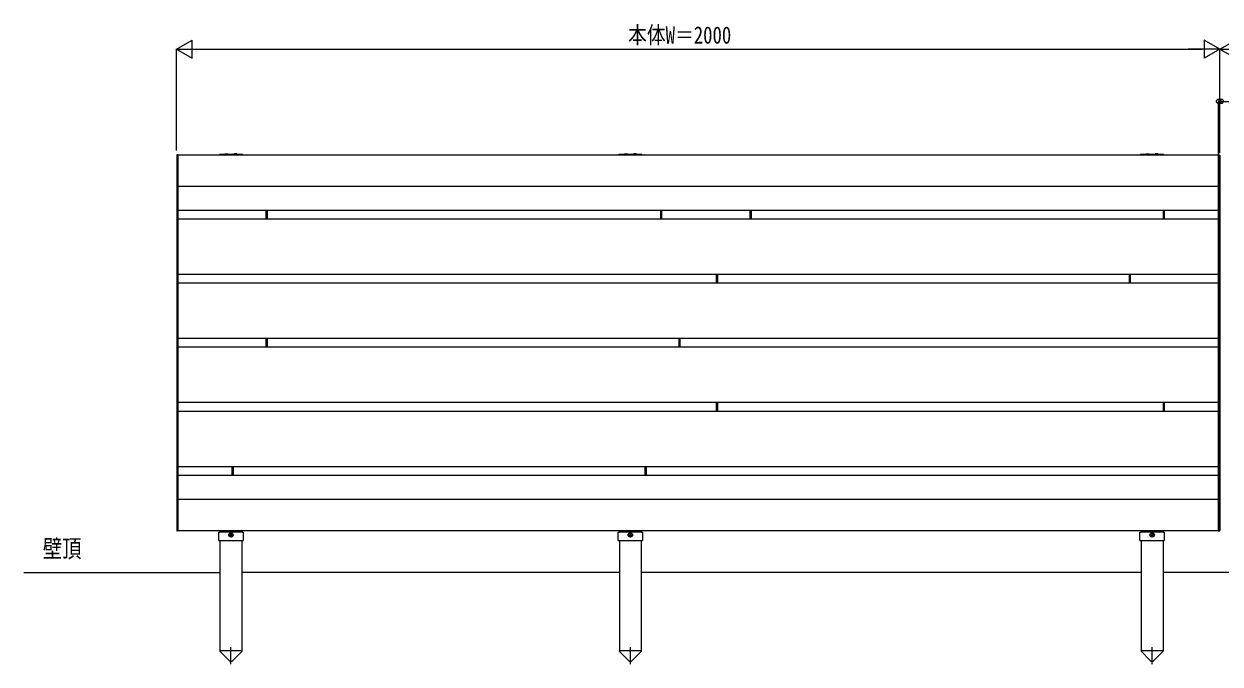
# Model space of a CAD drawing. Units: millimetres, scale not verified. Extents: x -4205 to 4205, y -2970 to 2970.
# Drawn here: x -1803 to 489, y -190 to 1037 of the extents above; entities that cross this region are included whole.
import ezdxf
from ezdxf.enums import TextEntityAlignment as Align

# ---------------------------------------------------------------- set-up
doc = ezdxf.new("R2010")
doc.units = ezdxf.units.MM
doc.header["$LTSCALE"] = 16
for name, color, linetype in [('0-1_USER1', 3, 'Continuous'), ('0-3_YKK_A1', 4, 'Continuous'), ('0-4_YKK_D', 6, 'Continuous')]:
    doc.layers.add(name, color=color, linetype=linetype)
doc.styles.add('ＭＳ ゴシック', font='')
doc.styles.get('ＭＳ ゴシック').set_extended_font_data('MS Gothic')

msp = doc.modelspace()

# ---------------------------------------------------------------- linework, layer by layer
at = {"layer": '0-3_YKK_A1'}
for p, q in [((-1510.59, 785.15), (-1510.59, 680.27)), ((486.41, 785.71), (-1508.59, 785.71)), ((-1508.59, 785.71), (-1508.59, 65.71)), ((-1385.59, 786.91), (-1427.59, 786.91)), ((-1417.59, 787.91), (-1413.09, 787.91)), ((-1416.59, 786.71), (-1414.09, 786.71)), ((-1395.59, 787.91), (-1400.09, 787.91)), ((-1399.09, 786.71), (-1396.59, 786.71)), ((-620.09, 786.91), (-662.09, 786.91)), ((-652.09, 787.91), (-647.59, 787.91)), ((-651.09, 786.71), (-648.59, 786.71)), ((-630.09, 787.91), (-634.59, 787.91)), ((-633.59, 786.71), (-631.09, 786.71)), ((379.91, 786.91), (337.91, 786.91)), ((347.91, 787.91), (352.41, 787.91)), ((348.91, 786.71), (351.41, 786.71)), ((369.91, 787.91), (365.41, 787.91)), ((366.41, 786.71), (368.91, 786.71)), ((486.41, 785.71), (486.41, 65.71)), ((488.41, 785.15), (488.41, 680.27)), ((486.41, 725.71), (-1508.59, 725.71)), ((-1510.59, 680.27), (-1510.59, 662.35)), ((-1508.59, 679.21), (-1509.65, 679.27)), ((486.41, 679.71), (-1508.59, 679.71)), ((-1508.59, 663.41), (-1508.59, 679.21)), ((-1339.09, 662.91), (-1339.09, 679.71)), ((-1339.09, 679.71), (-1339.09, 662.91)), ((-1339.09, 679.71), (-1339.09, 662.91)), ((-1337.09, 679.71), (-1337.09, 662.91)), ((-583.09, 679.71), (-583.09, 662.91)), ((-581.09, 662.91), (-581.09, 679.71)), ((-581.09, 679.71), (-581.09, 662.91)), ((-581.09, 679.71), (-581.09, 662.91)), ((-411.59, 662.91), (-411.59, 679.71)), ((-411.59, 679.71), (-411.59, 662.91)), ((-411.59, 679.71), (-411.59, 662.91)), ((-409.59, 679.71), (-409.59, 662.91)), ((379.91, 679.71), (379.91, 662.91)), ((381.91, 662.91), (381.91, 679.71)), ((381.91, 679.71), (381.91, 662.91)), ((381.91, 679.71), (381.91, 662.91)), ((486.41, 679.21), (487.47, 679.27)), ((486.41, 663.41), (486.41, 679.21)), ((488.41, 680.27), (488.41, 662.35)), ((-1510.59, 662.35), (-1510.59, 557.47)), ((486.41, 662.91), (-1508.59, 662.91)), ((488.41, 662.35), (488.41, 557.47)), ((-1510.59, 557.47), (-1510.59, 539.55)), ((-1508.59, 556.41), (-1509.65, 556.47)), ((486.41, 556.91), (-1508.59, 556.91)), ((-1508.59, 540.61), (-1508.59, 556.41)), ((-476.09, 540.11), (-476.09, 556.91)), ((-476.09, 556.91), (-476.09, 540.11)), ((-476.09, 556.91), (-476.09, 540.11)), ((-474.09, 556.91), (-474.09, 540.11)), ((314.91, 556.91), (314.91, 540.11)), ((316.91, 540.11), (316.91, 556.91)), ((316.91, 556.91), (316.91, 540.11)), ((316.91, 556.91), (316.91, 540.11)), ((486.41, 556.41), (487.47, 556.47)), ((486.41, 540.61), (486.41, 556.41)), ((488.41, 557.47), (488.41, 539.55)), ((-1510.59, 539.55), (-1510.59, 434.67)), ((486.41, 540.11), (-1508.59, 540.11)), ((488.41, 539.55), (488.41, 434.67)), ((-1510.59, 434.67), (-1510.59, 416.75)), ((-1510.59, 416.75), (-1510.59, 311.87)), ((-1508.59, 433.61), (-1509.65, 433.67)), ((486.41, 434.11), (-1508.59, 434.11)), ((-1508.59, 417.81), (-1508.59, 433.61)), ((486.41, 417.31), (-1508.59, 417.31)), ((-1339.09, 417.31), (-1339.09, 434.11)), ((-1339.09, 434.11), (-1339.09, 417.31)), ((-1339.09, 434.11), (-1339.09, 417.31)), ((-1337.09, 434.11), (-1337.09, 417.31)), ((-548.09, 434.11), (-548.09, 417.31)), ((-546.09, 417.31), (-546.09, 434.11)), ((-546.09, 434.11), (-546.09, 417.31)), ((-546.09, 434.11), (-546.09, 417.31)), ((486.41, 433.61), (487.47, 433.67)), ((486.41, 417.81), (486.41, 433.61)), ((488.41, 434.67), (488.41, 416.75)), ((488.41, 416.75), (488.41, 311.87)), ((-1510.59, 311.87), (-1510.59, 293.95)), ((-1508.59, 310.81), (-1509.65, 310.87)), ((486.41, 311.31), (-1508.59, 311.31)), ((-1508.59, 295.01), (-1508.59, 310.81)), ((-476.09, 294.51), (-476.09, 311.31)), ((-476.09, 311.31), (-476.09, 294.51)), ((-476.09, 311.31), (-476.09, 294.51)), ((-474.09, 311.31), (-474.09, 294.51)), ((379.91, 311.31), (379.91, 294.51)), ((381.91, 294.51), (381.91, 311.31)), ((381.91, 311.31), (381.91, 294.51)), ((381.91, 311.31), (381.91, 294.51)), ((486.41, 310.81), (487.47, 310.87)), ((486.41, 295.01), (486.41, 310.81)), ((488.41, 311.87), (488.41, 293.95)), ((-1510.59, 293.95), (-1510.59, 189.07)), ((486.41, 294.51), (-1508.59, 294.51)), ((488.41, 293.95), (488.41, 189.07)), ((-1510.59, 189.07), (-1510.59, 171.15)), ((-1508.59, 188.01), (-1509.65, 188.07)), ((486.41, 188.51), (-1508.59, 188.51)), ((-1508.59, 172.21), (-1508.59, 188.01)), ((-1404.09, 171.71), (-1404.09, 188.51)), ((-1404.09, 188.51), (-1404.09, 171.71)), ((-1404.09, 188.51), (-1404.09, 171.71)), ((-1402.09, 188.51), (-1402.09, 171.71)), ((-613.09, 188.51), (-613.09, 171.71)), ((-611.09, 171.71), (-611.09, 188.51)), ((-611.09, 188.51), (-611.09, 171.71)), ((-611.09, 188.51), (-611.09, 171.71)), ((486.41, 188.01), (487.47, 188.07)), ((486.41, 172.21), (486.41, 188.01)), ((488.41, 194.55), (488.41, 192.61)), ((488.41, 189.07), (488.41, 171.15)), ((-1510.59, 171.15), (-1510.59, 66.27)), ((486.41, 171.71), (-1508.59, 171.71)), ((487.47, 164.67), (486.41, 164.61)), ((488.41, 171.15), (488.41, 66.27)), ((486.41, 125.71), (-1508.59, 125.71)), ((-1508.59, 65.21), (-1509.65, 65.27)), ((486.41, 65.71), (-1508.59, 65.71)), ((-1429.84, 62.74), (-1427.84, 62.74)), ((-1429.84, 46.74), (-1429.84, 62.74)), ((-1429.84, 46.74), (-1383.34, 46.74)), ((-1427.84, 65.71), (-1427.84, 62.74)), ((-1427.84, 63.74), (-1385.34, 63.74)), ((-1427.59, 46.74), (-1427.59, -164.29)), ((-1411.14, 57.74), (-1402.04, 57.74)), ((-1411.09, 57.74), (-1402.09, 57.74)), ((-1408.67, 58.09), (-1408.67, 57.39)), ((-1408.67, 58.09), (-1407.44, 58.09)), ((-1408.67, 57.39), (-1407.44, 57.39)), ((-1406.94, 59.81), (-1406.24, 59.81)), ((-1406.94, 59.81), (-1406.94, 58.59)), ((-1406.94, 56.89), (-1406.94, 55.66)), ((-1406.94, 55.66), (-1406.24, 55.66)), ((-1406.59, 53.19), (-1406.59, 62.29)), ((-1406.24, 59.81), (-1406.24, 58.59)), ((-1406.24, 56.89), (-1406.24, 55.66)), ((-1405.74, 58.09), (-1404.52, 58.09)), ((-1405.74, 57.39), (-1404.52, 57.39)), ((-1404.52, 58.09), (-1404.52, 57.39)), ((-1385.59, 46.74), (-1385.59, -164.29)), ((-1385.34, 65.71), (-1385.34, 62.74)), ((-1385.34, 62.74), (-1383.34, 62.74)), ((-1383.34, 62.74), (-1383.34, 46.74)), ((-664.34, 62.74), (-662.34, 62.74)), ((-664.34, 46.74), (-664.34, 62.74)), ((-664.34, 46.74), (-617.84, 46.74)), ((-662.34, 65.71), (-662.34, 62.74)), ((-662.34, 63.74), (-619.84, 63.74)), ((-662.09, 46.74), (-662.09, -164.29)), ((-645.64, 57.74), (-636.54, 57.74)), ((-645.59, 57.74), (-636.59, 57.74)), ((-643.17, 58.09), (-643.17, 57.39)), ((-643.17, 58.09), (-641.94, 58.09)), ((-643.17, 57.39), (-641.94, 57.39)), ((-641.44, 59.81), (-640.74, 59.81)), ((-641.44, 59.81), (-641.44, 58.59)), ((-641.44, 56.89), (-641.44, 55.66)), ((-641.44, 55.66), (-640.74, 55.66)), ((-641.09, 53.19), (-641.09, 62.29)), ((-640.74, 59.81), (-640.74, 58.59)), ((-640.74, 56.89), (-640.74, 55.66)), ((-640.24, 58.09), (-639.02, 58.09)), ((-640.24, 57.39), (-639.02, 57.39)), ((-639.02, 58.09), (-639.02, 57.39)), ((-620.09, 46.74), (-620.09, -164.29)), ((-619.84, 65.71), (-619.84, 62.74)), ((-619.84, 62.74), (-617.84, 62.74)), ((-617.84, 62.74), (-617.84, 46.74)), ((335.66, 62.74), (337.66, 62.74)), ((335.66, 46.74), (335.66, 62.74)), ((335.66, 46.74), (382.16, 46.74)), ((337.66, 65.71), (337.66, 62.74)), ((337.66, 63.74), (380.16, 63.74)), ((337.91, 46.74), (337.91, -164.29)), ((354.36, 57.74), (363.46, 57.74)), ((354.41, 57.74), (363.41, 57.74)), ((356.83, 58.09), (356.83, 57.39)), ((356.83, 58.09), (358.06, 58.09)), ((356.83, 57.39), (358.06, 57.39)), ((358.56, 59.81), (359.26, 59.81)), ((358.56, 59.81), (358.56, 58.59)), ((358.56, 56.89), (358.56, 55.66)), ((358.56, 55.66), (359.26, 55.66)), ((358.91, 53.19), (358.91, 62.29)), ((359.26, 59.81), (359.26, 58.59)), ((359.26, 56.89), (359.26, 55.66)), ((359.76, 58.09), (360.98, 58.09)), ((359.76, 57.39), (360.98, 57.39)), ((360.98, 58.09), (360.98, 57.39)), ((379.91, 46.74), (379.91, -164.29)), ((380.16, 65.71), (380.16, 62.74)), ((380.16, 62.74), (382.16, 62.74)), ((382.16, 62.74), (382.16, 46.74)), ((486.41, 65.21), (487.47, 65.27)), ((-1803.37, -14.29), (-1427.59, -14.29)), ((-662.09, -14.29), (-1385.59, -14.29)), ((337.91, -14.29), (-620.09, -14.29)), ((1337.91, -14.29), (379.91, -14.29)), ((-1406.59, -189.81), (-1406.59, -157.33)), ((-641.09, -189.81), (-641.09, -157.33)), ((358.91, -189.81), (358.91, -157.33)), ((-1427.79, -164.29), (-1427.79, -165.29)), ((-1385.39, -164.29), (-1427.79, -164.29)), ((-1427.79, -165.29), (-1410.11, -182.84)), ((-1385.39, -165.29), (-1403.07, -182.84)), ((-1385.39, -165.29), (-1385.39, -164.29)), ((-662.29, -164.29), (-662.29, -165.29)), ((-619.89, -164.29), (-662.29, -164.29)), ((-662.29, -165.29), (-644.61, -182.84)), ((-619.89, -165.29), (-637.57, -182.84)), ((-619.89, -165.29), (-619.89, -164.29)), ((337.71, -164.29), (337.71, -165.29)), ((380.11, -164.29), (337.71, -164.29)), ((337.71, -165.29), (355.39, -182.84)), ((380.11, -165.29), (362.43, -182.84)), ((380.11, -165.29), (380.11, -164.29))]:
    msp.add_line(p, q, dxfattribs=at)
for points in [[(-1508.59, 679.21), (-1508.59, 785.21), (-1508.59, 786.21), (-1509.65, 786.14)], [(486.41, 679.21), (486.41, 785.21), (486.41, 786.21), (487.47, 786.14)], [(-1508.59, 556.41), (-1508.59, 662.41), (-1508.59, 663.41), (-1509.65, 663.34)], [(486.41, 556.41), (486.41, 662.41), (486.41, 663.41), (487.47, 663.34)], [(-1508.59, 433.61), (-1508.59, 539.61), (-1508.59, 540.61), (-1509.65, 540.54)], [(486.41, 433.61), (486.41, 539.61), (486.41, 540.61), (487.47, 540.54)], [(-1508.59, 310.81), (-1508.59, 416.81), (-1508.59, 417.81), (-1509.65, 417.74)], [(486.41, 310.81), (486.41, 416.81), (486.41, 417.81), (487.47, 417.74)], [(-1508.59, 188.01), (-1508.59, 294.01), (-1508.59, 295.01), (-1509.65, 294.94)], [(486.41, 188.01), (486.41, 294.01), (486.41, 295.01), (487.47, 294.94)], [(486.41, 192.61), (486.41, 195.61), (487.47, 195.54)], [(486.41, 164.61), (486.41, 167.61), (486.41, 192.61)], [(488.41, 192.61), (488.41, 167.61), (488.41, 165.67)], [(-1508.59, 65.21), (-1508.59, 171.21), (-1508.59, 172.21), (-1509.65, 172.14)], [(486.41, 65.21), (486.41, 171.21), (486.41, 172.21), (487.47, 172.14)]]:
    msp.add_lwpolyline(points, dxfattribs=at)
for centre in [(-1406.59, 57.74), (-641.09, 57.74), (358.91, 57.74)]:
    msp.add_circle(centre, 4.25, dxfattribs=at)
for centre, radius, start, end in [((-1509.59, 785.15), 1, 93.5, 180), ((-1427.59, 785.21), 1.7, 90, 162.89536), ((-1417.59, 786.91), 1, 90, 180), ((-1416.59, 785.71), 1, 90, 180), ((-1414.09, 785.71), 1, 0, 90), ((-1413.09, 786.91), 1, 0, 90), ((-1400.09, 786.91), 1, 90, 180), ((-1399.09, 785.71), 1, 90, 180), ((-1396.59, 785.71), 1, 0, 90), ((-1395.59, 786.91), 1, 0, 90), ((-1385.59, 785.21), 1.7, 17.10464, 90), ((-662.09, 785.21), 1.7, 90, 162.89536), ((-652.09, 786.91), 1, 90, 180), ((-651.09, 785.71), 1, 90, 180), ((-648.59, 785.71), 1, 0, 90), ((-647.59, 786.91), 1, 0, 90), ((-634.59, 786.91), 1, 90, 180), ((-633.59, 785.71), 1, 90, 180), ((-631.09, 785.71), 1, 0, 90), ((-630.09, 786.91), 1, 0, 90), ((-620.09, 785.21), 1.7, 17.10464, 90), ((337.91, 785.21), 1.7, 90, 162.89536), ((347.91, 786.91), 1, 90, 180), ((348.91, 785.71), 1, 90, 180), ((351.41, 785.71), 1, 0, 90), ((352.41, 786.91), 1, 0, 90), ((365.41, 786.91), 1, 90, 180), ((366.41, 785.71), 1, 90, 180), ((368.91, 785.71), 1, 0, 90), ((369.91, 786.91), 1, 0, 90), ((379.91, 785.21), 1.7, 17.10464, 90), ((487.41, 785.15), 1, 0, 86.5), ((-1509.59, 680.27), 1, 180, 266.5), ((487.41, 680.27), 1, 273.5, 0), ((-1509.59, 662.35), 1, 93.5, 180), ((487.41, 662.35), 1, 0, 86.5), ((-1509.59, 557.47), 1, 180, 266.5), ((487.41, 557.47), 1, 273.5, 0), ((-1509.59, 539.55), 1, 93.5, 180), ((487.41, 539.55), 1, 0, 86.5), ((-1509.59, 434.67), 1, 180, 266.5), ((-1509.59, 416.75), 1, 93.5, 180), ((487.41, 434.67), 1, 273.5, 0), ((487.41, 416.75), 1, 0, 86.5), ((-1509.59, 311.87), 1, 180, 266.5), ((487.41, 311.87), 1, 273.5, 0), ((-1509.59, 293.95), 1, 93.5, 180), ((487.41, 293.95), 1, 0, 86.5), ((-1509.59, 189.07), 1, 180, 266.5), ((487.41, 194.55), 1, 0, 86.5), ((487.41, 189.07), 1, 273.5, 0), ((-1509.59, 171.15), 1, 93.5, 180), ((487.41, 171.15), 1, 0, 86.5), ((487.41, 165.67), 1, 273.5, 0), ((-1509.59, 66.27), 1, 180, 266.5), ((-1407.44, 58.59), 0.5, 270, 0), ((-1407.44, 56.89), 0.5, 0, 90), ((-1405.74, 58.59), 0.5, 180, 270), ((-1405.74, 56.89), 0.5, 90, 180), ((-641.94, 58.59), 0.5, 270, 0), ((-641.94, 56.89), 0.5, 0, 90), ((-640.24, 58.59), 0.5, 180, 270), ((-640.24, 56.89), 0.5, 90, 180), ((358.06, 58.59), 0.5, 270, 0), ((358.06, 56.89), 0.5, 0, 90), ((359.76, 58.59), 0.5, 180, 270), ((359.76, 56.89), 0.5, 90, 180), ((487.41, 66.27), 1, 273.5, 0), ((-1406.59, -179.29), 5, 225.20979, 314.79021), ((-641.09, -179.29), 5, 225.20979, 314.79021), ((358.91, -179.29), 5, 225.20979, 314.79021)]:
    msp.add_arc(centre, radius, start, end, dxfattribs=at)
at = {"layer": '0-4_YKK_D'}
for p, q in [((-1511.09, 988.69), (-1480.78, 1006.19)), ((-1511.09, 794.85), (-1511.09, 989.69)), ((-1511.09, 988.69), (-1480.78, 971.19)), ((-1511.09, 988.69), (-1450.47, 988.69)), ((-1480.78, 971.19), (-1480.78, 1006.19)), ((-1476.09, 988.69), (453.91, 988.69)), ((488.91, 988.69), (428.29, 988.69)), ((488.91, 988.69), (458.6, 1006.19)), ((458.6, 1006.19), (458.6, 971.19)), ((488.91, 988.69), (458.6, 971.19)), ((488.91, 988.69), (519.22, 1006.19)), ((488.91, 789.68), (488.91, 989.69)), ((488.91, 816.2), (488.91, 989.69)), ((488.91, 988.69), (519.22, 971.19)), ((488.91, 988.69), (549.53, 988.69)), ((486.41, 786.71), (486.41, 889.69))]:
    msp.add_line(p, q, dxfattribs=at)
msp.add_lwpolyline([(486.41, 888.69), (491.41, 888.69), (592.01, 888.69)], dxfattribs=at)
for centre in [(486.41, 888.69), (491.41, 888.69)]:
    msp.add_circle(centre, 4.25, dxfattribs=at)

# ---------------------------------------------------------------- texts
at = {"layer": '0-1_USER1', "style": 'ＭＳ ゴシック', "width": 0.8}
msp.add_text('壁頂', height=33.99, dxfattribs=at).set_placement((-1767.22, 4.41), align=Align.BOTTOM_LEFT)
at = {"layer": '0-4_YKK_D', "style": 'ＭＳ ゴシック', "width": 0.8}
msp.add_text('本体W＝2000', height=32.99, dxfattribs=at).set_placement((-645.49, 989.49), align=Align.BOTTOM_LEFT)

doc.saveas('drawing.dxf')
